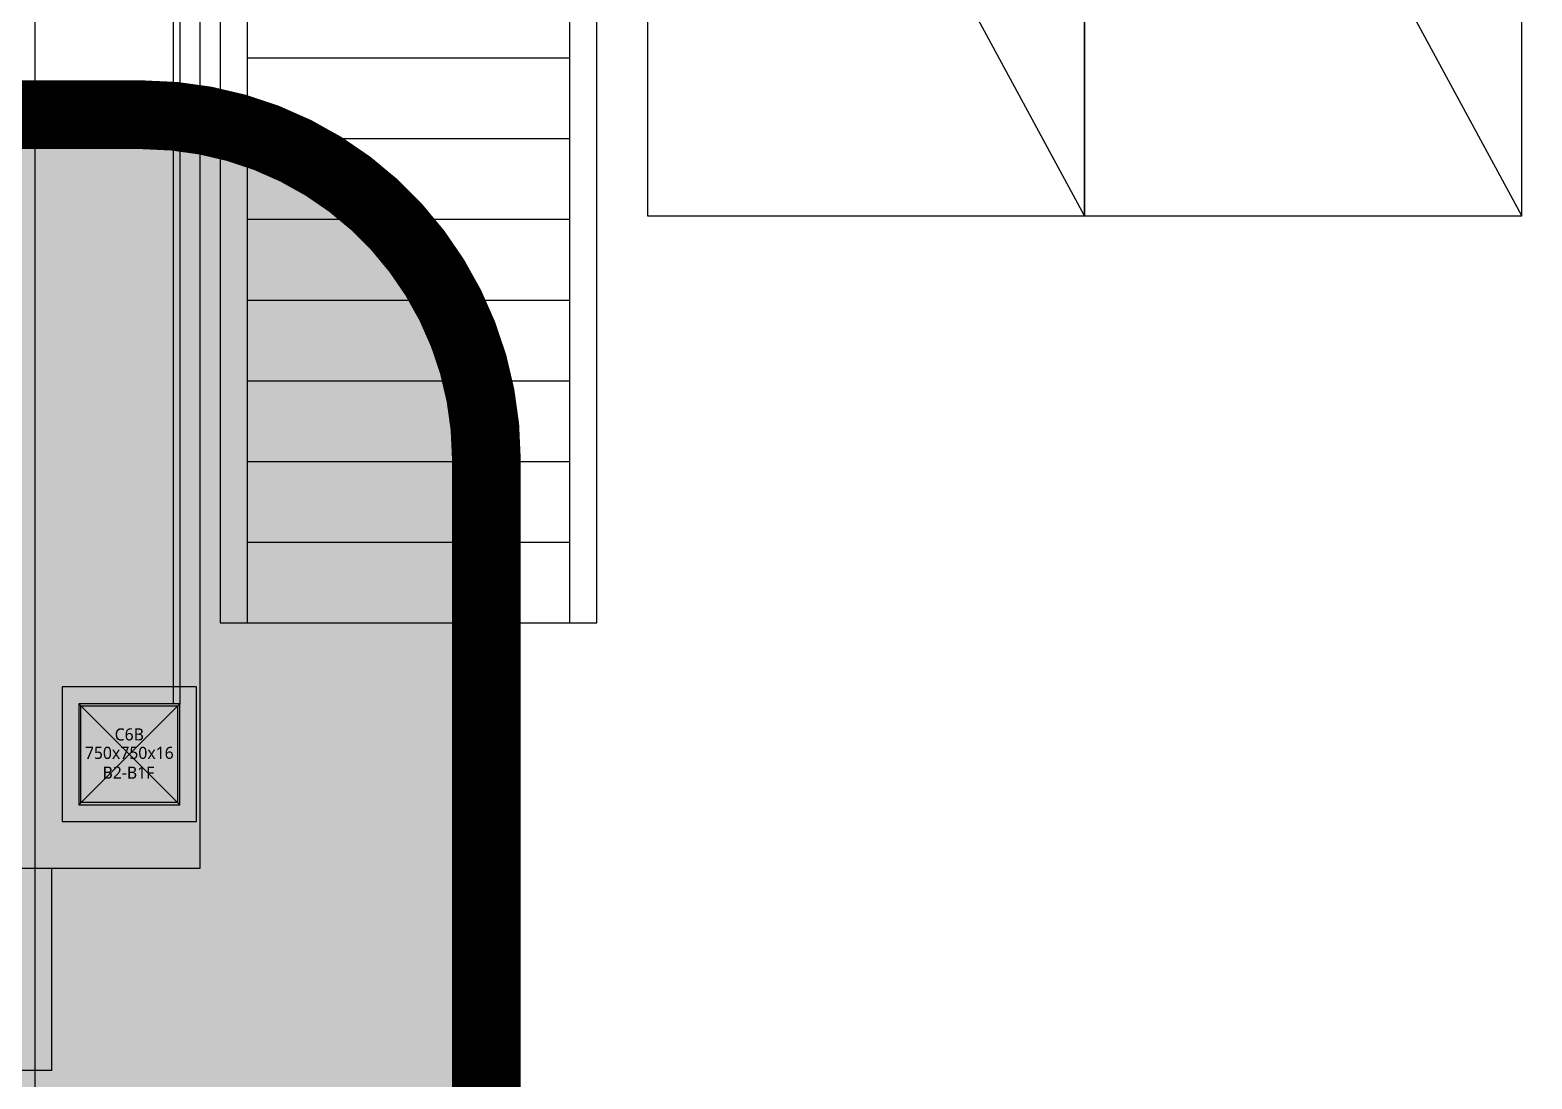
# Model space of a CAD drawing. Header units: millimetres. Extents: x 13515 to 183937, y -33900 to -660.
# Drawn here: x 57550.7 to 57725.4, y -20620.4 to -20498.4 of the extents above; entities that cross this region are included whole.
import ezdxf
from ezdxf.enums import TextEntityAlignment as Align

# ---------------------------------------------------------------- set-up
doc = ezdxf.new("R2010")
doc.units = ezdxf.units.MM
doc.header["$LTSCALE"] = 100
doc.header["$MEASUREMENT"] = 0
doc.header["$PDSIZE"] = -10
doc.linetypes.add('HIDDEN', pattern=[2, 1, -1])
doc.layers.get('0').update_dxf_attribs({"linetype": 'CONTINUOUS'})
doc.layers.get('Defpoints').update_dxf_attribs({"color": 171, "linetype": 'CONTINUOUS'})
doc.layers.add('#프레임 라인', color=189, linetype='CONTINUOUS', plot=False)
for name, color, linetype in [('254', 254, 'CONTINUOUS'), ('ELE9', 9, 'CONTINUOUS'), ('LED', 7, 'CONTINUOUS'), ('Slope', 252, 'CONTINUOUS'), ('STAIR', 4, 'CONTINUOUS'), ('주차-화물', 251, 'CONTINUOUS')]:
    doc.layers.add(name, color=color, linetype=linetype)
doc.styles.add('TE', font='malgun_0.ttf')
doc.styles.add('나눔바른고딕', font='NanumBarunGothic.ttf')

# ---------------------------------------------------------------- blocks, each defined once
blk = doc.blocks.new('*U102')
at = {"color": 0, "linetype": 'ByBlock'}
for p, q in [((375, 375), (-375, 375)), ((-375, 375), (-375, -375)), ((-359, 359), (359, 359)), ((-359, -359), (-359, 359)), ((359, 359), (359, -359)), ((375, -375), (375, 375)), ((-375, -375), (375, -375)), ((359, -359), (-359, -359))]:
    blk.add_line(p, q, dxfattribs=at)
at = {"layer": 'Defpoints'}
blk.add_point((0, 0), dxfattribs=at)
blk = doc.blocks.new('C6B-B2-B1')
at = {"layer": '#프레임 라인', "ltscale": 0.1}
blk.add_lwpolyline([(-500, -500), (500, -500), (500, 500), (-500, 500)], close=True, dxfattribs=at)
at = {"layer": 'Defpoints', "ltscale": 10000}
for p, q in [((-375, -375), (375, 375)), ((375, -375), (-375, 375))]:
    blk.add_line(p, q, dxfattribs=at)
at = {"ltscale": 0.1}
blk.add_blockref('*U102', (0, 0), dxfattribs=at)
at = {"layer": 'Defpoints', "style": 'TE'}
for s, p in [('C6B', (0, 102)), ('750x750x16', (0, -35)), ('B2-B1F', (-6, -182))]:
    blk.add_text(s, height=90, dxfattribs=at).set_placement(p, align=Align.CENTER)
blk = doc.blocks.new('A$C2EBE1E08')
at = {"layer": 'Slope', "ltscale": 0.2}
for p, q in [((200, 8400), (2600, 8400)), ((200, 7800), (2600, 7800)), ((200, 7200), (2600, 7200)), ((200, 6600), (2600, 6600)), ((200, 6000), (2600, 6000)), ((200, 5400), (2600, 5400)), ((200, 4800), (2600, 4800)), ((200, 4200), (2600, 4200)), ((200, 3600), (2600, 3600)), ((200, 3000), (2600, 3000)), ((200, 2400), (2600, 2400)), ((200, 1800), (2600, 1800)), ((200, 1200), (2600, 1200)), ((200, 600), (2600, 600))]:
    blk.add_line(p, q, dxfattribs=at)
at = {"layer": 'STAIR', "ltscale": 0.2}
blk.add_line((2600, 0), (2600, 9000), dxfattribs=at)
for points in [[(0, 9000), (0, 0), (2800, 0), (2800, 9000)], [(2800, 9000), (0, 9000)], [(200, 9000), (200, 0)]]:
    blk.add_lwpolyline(points, dxfattribs=at)
blk = doc.blocks.new('sdfsgfdgdfg')
at = {"layer": '주차-화물', "ltscale": 0.1}
blk.add_lwpolyline([(36469108, 558896), (36469108, 564896), (36465858, 564896), (36465858, 558896), (36469108, 558896), (36465858, 564896)], dxfattribs=at)
at = {"layer": '주차-화물', "style": '나눔바른고딕'}
blk.add_text('화물용', height=450, rotation=90, dxfattribs=at).set_placement((36468547, 563728), align=Align.MIDDLE_CENTER)
blk = doc.blocks.new('B2FF')
at = {"layer": 'ELE9', "ltscale": 5}
blk.add_line((37174374.7, 552546.3), (37171349.7, 552546.3), dxfattribs=at)
at = {"layer": 'ELE9', "ltscale": 0.001}
blk.add_lwpolyline([(37340474.7, 537571.3), (37340474.7, 537496.3), (37174249.7, 537496.3), (37174249.7, 566646.3)], dxfattribs=at)
at = {"layer": 'ELE9', "ltscale": 0.1}
for points in [[(37175474.7, 565071.3), (37175474.7, 554046.3), (37174374.7, 554046.3)], [(37175274.7, 565071.3), (37175274.7, 555271.3)], [(37175324.7, 565071.3), (37175324.7, 555271.3)]]:
    blk.add_lwpolyline(points, dxfattribs=at)
at = {"layer": 'ELE9', "ltscale": 5}
for points in [[(37174374.7, 554046.3), (37171349.7, 554046.3), (37171349.7, 552546.3)], [(37174374.7, 552546.3), (37174374.7, 554046.3)]]:
    blk.add_lwpolyline(points, dxfattribs=at)
at = {"layer": 'ELE9', "ltscale": 1000}
blk.add_blockref('A$C2EBE1E08', (37175624.7, 555871.3), dxfattribs=at)
at = {"layer": 'ELE9'}
for p in [(712942.1, 0), (716192.1, 0)]:
    blk.add_blockref('sdfsgfdgdfg', p, dxfattribs=at)
at = {"layer": 'ELE9', "ltscale": 0.1}
blk.add_blockref('C6B-B2-B1', (37174949.7, 554896.3), dxfattribs=at)

msp = doc.modelspace()

# ---------------------------------------------------------------- hatches: boundary and pattern name
at = {"layer": '254', "ltscale": 10000}
h = msp.add_hatch(color=256, dxfattribs=at)
h.dxf.hatch_style = 1
edge = h.paths.add_edge_path()
edge.add_arc((57505.45, -20660.8), 40, 180, 270)
edge.add_line((57505.45, -20700.8), (57563.79, -20700.8))
edge.add_arc((57563.79, -20660.8), 40, 270, 360)
edge.add_line((57603.79, -20660.8), (57603.79, -20548.24))
edge.add_arc((57563.79, -20548.24), 40, 0, 90)
edge.add_line((57563.79, -20508.24), (57505.45, -20508.24))
edge.add_arc((57505.45, -20548.24), 40, 90, 180)
edge.add_line((57465.45, -20548.24), (57465.45, -20660.8))

# ---------------------------------------------------------------- next in the draw order: block references
at = {"xscale": 0.01565177005511743, "yscale": 0.01565177005511743, "zscale": 0.01565177005511743}
msp.add_blockref('B2FF', (-524291.51, -29267.72), dxfattribs=at)

# ---------------------------------------------------------------- next in the draw order: linework, layer by layer
at = {"layer": 'LED', "color": 6, "linetype": 'HIDDEN', "ltscale": 0.3, "const_width": 8}
msp.add_lwpolyline([(57465.45, -20660.8, 0.414214), (57505.45, -20700.8), (57563.79, -20700.8, 0.414214), (57603.79, -20660.8), (57603.79, -20548.24, 0.414214), (57563.79, -20508.24), (57505.45, -20508.24, 0.414214), (57465.45, -20548.24)], format="xyb", close=True, dxfattribs=at)

doc.saveas('drawing.dxf')
